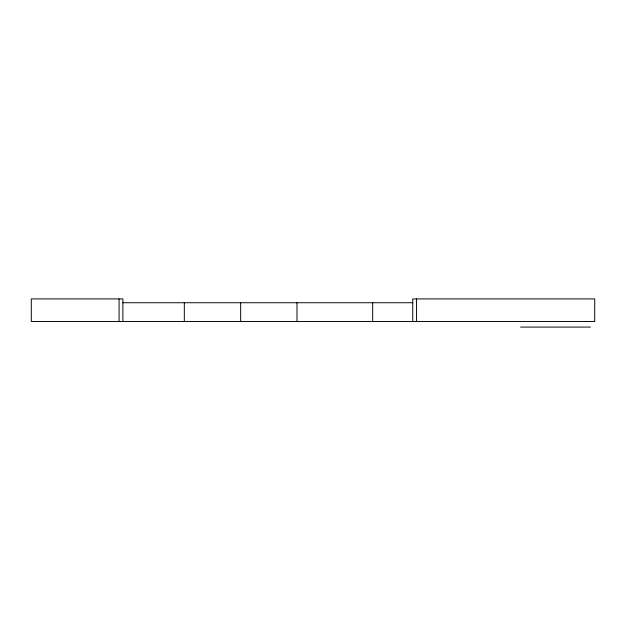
<?xml version="1.0" encoding="UTF-8"?>
<svg xmlns="http://www.w3.org/2000/svg" width="626" height="626" viewBox="0 0 626 626"><rect width="100%" height="100%" fill="white"/><g stroke="black" fill="none" stroke-linecap="round" stroke-linejoin="round"><path stroke-width="0.94" d="M122.884 302.734L412.753 302.734M520.605 327.085L590.467 327.085M416.564 298.915L416.564 321.514M412.753 321.514L412.753 298.915L594.7 298.915L594.7 321.514L31.3 321.514L31.3 298.915L122.884 298.915L122.884 321.514M372.681 302.734L372.681 321.514M296.998 302.734L296.998 321.514M240.658 302.734L240.658 321.514M184.318 302.734L184.318 321.514M119.073 298.915L119.073 321.514"/></g></svg>
